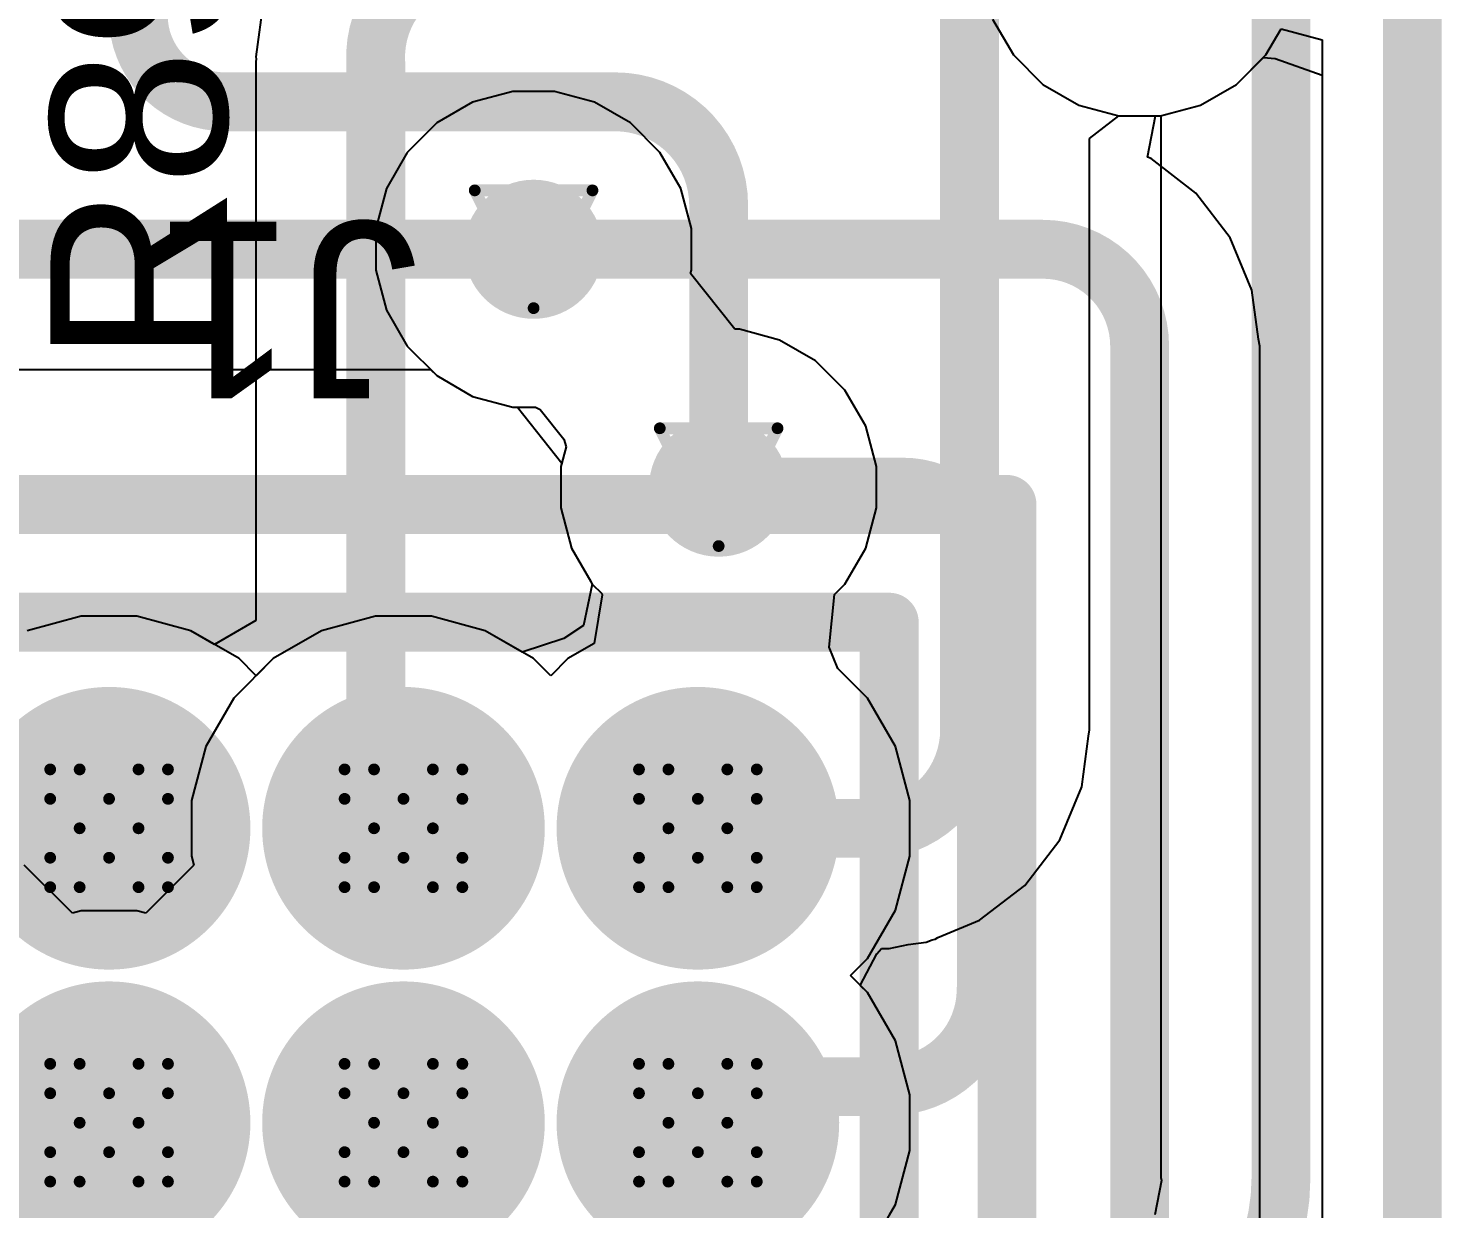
# Model space of a CAD drawing. Header units: inches. Extents: x 0 to 35.2, y -0.7 to 15.9.
# Drawn here: x 2.3082 to 2.5483, y 0.1866 to 0.3871 of the extents above; entities that cross this region are included whole.
import ezdxf

# ---------------------------------------------------------------- set-up
doc = ezdxf.new("R2010")
doc.units = ezdxf.units.IN
doc.header["$MEASUREMENT"] = 0
for name, color, linetype in [('Bottom Layer', 5, 'Continuous'), ('Bottom Solder', 6, 'Continuous'), ('Dimensions', 6, 'Continuous'), ('Drill Drawing', 1, 'Continuous'), ('GND1', 16, 'Continuous'), ('GND2', 76, 'Continuous'), ('Mechanical 6', 56, 'Continuous'), ('Multi-Layer', 9, 'Continuous'), ('Pad Holes', 156, 'Continuous'), ('Top Layer', 1, 'Continuous'), ('Top Overlay', 2, 'Continuous'), ('Top Solder', 216, 'Continuous'), ('Via Holes', 16, 'Continuous')]:
    doc.layers.add(name, color=color, linetype=linetype)
doc.styles.add('Arial', font='', dxfattribs={"height": 0.2})
doc.styles.get('Arial').set_extended_font_data('Arial')

# ---------------------------------------------------------------- blocks, each defined once
blk = doc.blocks.new('SFMC_104_X1_XX_D___570_1')
at = {"layer": 'Bottom Layer'}
h = blk.add_hatch(color=5, dxfattribs=at)
edge = h.paths.add_edge_path()
edge.add_arc((-0.075, 0.025), 0.021, 0, 360)
h = blk.add_hatch(color=5, dxfattribs=at)
edge = h.paths.add_edge_path()
edge.add_arc((-0.025, 0.025), 0.021, 0, 360)
h = blk.add_hatch(color=5, dxfattribs=at)
edge = h.paths.add_edge_path()
edge.add_arc((0.025, 0.025), 0.021, 0, 360)
h = blk.add_hatch(color=5, dxfattribs=at)
edge = h.paths.add_edge_path()
edge.add_arc((-0.075, -0.025), 0.021, 0, 360)
h = blk.add_hatch(color=5, dxfattribs=at)
edge = h.paths.add_edge_path()
edge.add_arc((-0.025, -0.025), 0.021, 0, 360)
h = blk.add_hatch(color=5, dxfattribs=at)
edge = h.paths.add_edge_path()
edge.add_arc((0.025, -0.025), 0.021, 0, 360)
at = {"layer": 'Bottom Solder'}
h = blk.add_hatch(color=6, dxfattribs=at)
edge = h.paths.add_edge_path()
edge.add_arc((-0.075, 0.025), 0.024, 0, 360)
h = blk.add_hatch(color=6, dxfattribs=at)
edge = h.paths.add_edge_path()
edge.add_arc((-0.025, 0.025), 0.024, 0, 360)
h = blk.add_hatch(color=6, dxfattribs=at)
edge = h.paths.add_edge_path()
edge.add_arc((0.025, 0.025), 0.024, 0, 360)
h = blk.add_hatch(color=6, dxfattribs=at)
edge = h.paths.add_edge_path()
edge.add_arc((-0.075, -0.025), 0.024, 0, 360)
h = blk.add_hatch(color=6, dxfattribs=at)
edge = h.paths.add_edge_path()
edge.add_arc((-0.025, -0.025), 0.024, 0, 360)
h = blk.add_hatch(color=6, dxfattribs=at)
edge = h.paths.add_edge_path()
edge.add_arc((0.025, -0.025), 0.024, 0, 360)
at = {"layer": 'GND1'}
h = blk.add_hatch(color=16, dxfattribs=at)
edge = h.paths.add_edge_path()
edge.add_arc((-0.075, 0.025), 0.021, 0, 360)
h = blk.add_hatch(color=16, dxfattribs=at)
edge = h.paths.add_edge_path()
edge.add_arc((-0.025, 0.025), 0.021, 0, 360)
h = blk.add_hatch(color=16, dxfattribs=at)
edge = h.paths.add_edge_path()
edge.add_arc((0.025, 0.025), 0.021, 0, 360)
h = blk.add_hatch(color=16, dxfattribs=at)
edge = h.paths.add_edge_path()
edge.add_arc((-0.075, -0.025), 0.021, 0, 360)
h = blk.add_hatch(color=16, dxfattribs=at)
edge = h.paths.add_edge_path()
edge.add_arc((-0.025, -0.025), 0.021, 0, 360)
h = blk.add_hatch(color=16, dxfattribs=at)
edge = h.paths.add_edge_path()
edge.add_arc((0.025, -0.025), 0.021, 0, 360)
at = {"layer": 'GND2'}
h = blk.add_hatch(color=76, dxfattribs=at)
edge = h.paths.add_edge_path()
edge.add_arc((-0.075, 0.025), 0.021, 0, 360)
h = blk.add_hatch(color=76, dxfattribs=at)
edge = h.paths.add_edge_path()
edge.add_arc((-0.025, 0.025), 0.021, 0, 360)
h = blk.add_hatch(color=76, dxfattribs=at)
edge = h.paths.add_edge_path()
edge.add_arc((0.025, 0.025), 0.021, 0, 360)
h = blk.add_hatch(color=76, dxfattribs=at)
edge = h.paths.add_edge_path()
edge.add_arc((-0.075, -0.025), 0.021, 0, 360)
h = blk.add_hatch(color=76, dxfattribs=at)
edge = h.paths.add_edge_path()
edge.add_arc((-0.025, -0.025), 0.021, 0, 360)
h = blk.add_hatch(color=76, dxfattribs=at)
edge = h.paths.add_edge_path()
edge.add_arc((0.025, -0.025), 0.021, 0, 360)
at = {"layer": 'Multi-Layer'}
h = blk.add_hatch(color=9, dxfattribs=at)
edge = h.paths.add_edge_path()
edge.add_arc((-0.075, 0.025), 0.021, 0, 360)
h = blk.add_hatch(color=9, dxfattribs=at)
edge = h.paths.add_edge_path()
edge.add_arc((-0.025, 0.025), 0.021, 0, 360)
h = blk.add_hatch(color=9, dxfattribs=at)
edge = h.paths.add_edge_path()
edge.add_arc((0.025, 0.025), 0.021, 0, 360)
h = blk.add_hatch(color=9, dxfattribs=at)
edge = h.paths.add_edge_path()
edge.add_arc((-0.075, -0.025), 0.021, 0, 360)
h = blk.add_hatch(color=9, dxfattribs=at)
edge = h.paths.add_edge_path()
edge.add_arc((-0.025, -0.025), 0.021, 0, 360)
h = blk.add_hatch(color=9, dxfattribs=at)
edge = h.paths.add_edge_path()
edge.add_arc((0.025, -0.025), 0.021, 0, 360)
at = {"layer": 'Pad Holes'}
h = blk.add_hatch(color=7, dxfattribs=at)
edge = h.paths.add_edge_path()
edge.add_arc((-0.075, 0.025), 0.014, 0, 360)
h = blk.add_hatch(color=7, dxfattribs=at)
edge = h.paths.add_edge_path()
edge.add_arc((-0.025, 0.025), 0.014, 0, 360)
h = blk.add_hatch(color=7, dxfattribs=at)
edge = h.paths.add_edge_path()
edge.add_arc((0.025, 0.025), 0.014, 0, 360)
h = blk.add_hatch(color=7, dxfattribs=at)
edge = h.paths.add_edge_path()
edge.add_arc((-0.075, -0.025), 0.014, 0, 360)
h = blk.add_hatch(color=7, dxfattribs=at)
edge = h.paths.add_edge_path()
edge.add_arc((-0.025, -0.025), 0.014, 0, 360)
h = blk.add_hatch(color=7, dxfattribs=at)
edge = h.paths.add_edge_path()
edge.add_arc((0.025, -0.025), 0.014, 0, 360)
at = {"layer": 'Top Layer'}
h = blk.add_hatch(color=1, dxfattribs=at)
edge = h.paths.add_edge_path()
edge.add_arc((-0.075, 0.025), 0.021, 0, 360)
h = blk.add_hatch(color=1, dxfattribs=at)
edge = h.paths.add_edge_path()
edge.add_arc((-0.025, 0.025), 0.021, 0, 360)
h = blk.add_hatch(color=1, dxfattribs=at)
edge = h.paths.add_edge_path()
edge.add_arc((0.025, 0.025), 0.021, 0, 360)
h = blk.add_hatch(color=1, dxfattribs=at)
edge = h.paths.add_edge_path()
edge.add_arc((-0.075, -0.025), 0.021, 0, 360)
h = blk.add_hatch(color=1, dxfattribs=at)
edge = h.paths.add_edge_path()
edge.add_arc((-0.025, -0.025), 0.021, 0, 360)
h = blk.add_hatch(color=1, dxfattribs=at)
edge = h.paths.add_edge_path()
edge.add_arc((0.025, -0.025), 0.021, 0, 360)
at = {"layer": 'Top Solder'}
h = blk.add_hatch(color=216, dxfattribs=at)
edge = h.paths.add_edge_path()
edge.add_arc((-0.075, 0.025), 0.024, 0, 360)
h = blk.add_hatch(color=216, dxfattribs=at)
edge = h.paths.add_edge_path()
edge.add_arc((-0.025, 0.025), 0.024, 0, 360)
h = blk.add_hatch(color=216, dxfattribs=at)
edge = h.paths.add_edge_path()
edge.add_arc((0.025, 0.025), 0.024, 0, 360)
h = blk.add_hatch(color=216, dxfattribs=at)
edge = h.paths.add_edge_path()
edge.add_arc((-0.075, -0.025), 0.024, 0, 360)
h = blk.add_hatch(color=216, dxfattribs=at)
edge = h.paths.add_edge_path()
edge.add_arc((-0.025, -0.025), 0.024, 0, 360)
h = blk.add_hatch(color=216, dxfattribs=at)
edge = h.paths.add_edge_path()
edge.add_arc((0.025, -0.025), 0.024, 0, 360)
at = {"layer": 'Dimensions', "const_width": 0.01}
for points in [[(-0.1075, 0.06), (-0.1075, -0.06)], [(0.1075, -0.06), (-0.1075, -0.06)]]:
    blk.add_lwpolyline(points, dxfattribs=at)
at = {"layer": 'Dimensions', "const_width": 0.005}
blk.add_lwpolyline([(-0.11, -0.06, 1), (-0.105, -0.06, 1)], format="xyb", close=True, dxfattribs=at)
blk.add_lwpolyline([(-0.11, -0.06, 1), (-0.105, -0.06, 1)], format="xyb", close=True, dxfattribs=at)
at = {"layer": 'Top Overlay', "const_width": 0.01}
for points in [[(-0.1275, 0.08), (-0.1275, -0.08)], [(0.1275, -0.08), (-0.1275, -0.08)]]:
    blk.add_lwpolyline(points, dxfattribs=at)
at = {"layer": 'Top Overlay', "const_width": 0.005}
blk.add_lwpolyline([(-0.13, -0.08, 1), (-0.125, -0.08, 1)], format="xyb", close=True, dxfattribs=at)
blk.add_lwpolyline([(-0.13, -0.08, 1), (-0.125, -0.08, 1)], format="xyb", close=True, dxfattribs=at)
at = {"layer": 'Dimensions', "style": 'Arial'}
blk.add_text('J1', height=0.03, dxfattribs=at).set_placement((-0.02757, -0.128))

msp = doc.modelspace()

# ---------------------------------------------------------------- hatches: boundary and pattern name
at = {"layer": 'Bottom Layer'}
h = msp.add_hatch(color=5, dxfattribs=at)
edge = h.paths.add_edge_path()
edge.add_arc((2.39407, 0.34955), 0.01181, 0, 360)
h = msp.add_hatch(color=5, dxfattribs=at)
edge = h.paths.add_edge_path()
edge.add_arc((2.4255, 0.30915), 0.01181, 0, 360)
at = {"layer": 'GND1'}
h = msp.add_hatch(color=16, dxfattribs=at)
edge = h.paths.add_edge_path()
edge.add_arc((2.39407, 0.34955), 0.01181, 0, 360)
h = msp.add_hatch(color=16, dxfattribs=at)
edge = h.paths.add_edge_path()
edge.add_arc((2.4255, 0.30915), 0.01181, 0, 360)
at = {"layer": 'GND2'}
h = msp.add_hatch(color=76, dxfattribs=at)
edge = h.paths.add_edge_path()
edge.add_arc((2.39407, 0.34955), 0.01181, 0, 360)
h = msp.add_hatch(color=76, dxfattribs=at)
edge = h.paths.add_edge_path()
edge.add_arc((2.4255, 0.30915), 0.01181, 0, 360)
at = {"layer": 'Top Layer'}
h = msp.add_hatch(color=1, dxfattribs=at)
edge = h.paths.add_edge_path()
edge.add_arc((2.39407, 0.34955), 0.01181, 0, 360)
h = msp.add_hatch(color=1, dxfattribs=at)
edge = h.paths.add_edge_path()
edge.add_arc((2.4255, 0.30915), 0.01181, 0, 360)
at = {"layer": 'Via Holes'}
h = msp.add_hatch(color=7, dxfattribs=at)
edge = h.paths.add_edge_path()
edge.add_arc((2.39407, 0.34955), 0.00591, 0, 360)
h = msp.add_hatch(color=7, dxfattribs=at)
edge = h.paths.add_edge_path()
edge.add_arc((2.4255, 0.30915), 0.00591, 0, 360)

# ---------------------------------------------------------------- linework, layer by layer
at = {"layer": 'Bottom Layer'}
for p, q in [((2.34819, 0.39183), (2.34692, 0.38224)), ((2.51845, 0.38254), (2.52101, 0.38697)), ((2.52101, 0.38697), (2.52801, 0.3851)), ((2.52801, 0.3851), (2.52801, 0.01529)), ((2.34697, 0.38188), (2.34687, 0.38138)), ((2.34692, 0.38224), (2.34697, 0.38188)), ((2.51346, 0.37755), (2.51845, 0.38254)), ((2.34687, 0.38138), (2.34687, 0.2865)), ((2.50735, 0.37402), (2.51346, 0.37755)), ((2.49833, 0.36519), (2.49972, 0.37219)), ((2.49972, 0.37219), (2.50053, 0.37219)), ((2.50053, 0.37219), (2.50735, 0.37402)), ((2.49894, 0.36494), (2.49833, 0.36519)), ((2.50655, 0.3591), (2.49894, 0.36494)), ((2.51239, 0.35148), (2.50655, 0.3591)), ((2.51606, 0.34262), (2.51239, 0.35148)), ((2.51716, 0.33426), (2.51606, 0.34262)), ((2.51739, 0.33311), (2.51716, 0.33426)), ((2.51739, 0.18001), (2.51739, 0.33311)), ((2.31723, 0.28722), (2.30807, 0.28477)), ((2.32671, 0.28722), (2.31723, 0.28722)), ((2.33586, 0.28477), (2.32671, 0.28722)), ((2.34687, 0.2865), (2.33987, 0.28245)), ((2.33987, 0.28245), (2.33586, 0.28477))]:
    msp.add_line(p, q, dxfattribs=at)
at = {"layer": 'Bottom Layer', "const_width": 0.01}
for points in [[(2.36726, 0.38138, -0.429254), (2.384, 0.399)], [(2.48056, 0.34955, -0.414214), (2.497, 0.33311)], [(2.45686, 0.30915, -0.414214), (2.471, 0.29501)], [(2.47093, 0.22384, -0.414214), (2.45454, 0.20745)]]:
    msp.add_lwpolyline(points, format="xyb", dxfattribs=at)
for points in [[(2.36726, 0.25593), (2.36726, 0.38138)], [(2.39407, 0.34955), (2.48056, 0.34955)], [(2.497, 0.18001), (2.497, 0.33311)], [(2.4255, 0.30915), (2.45686, 0.30915)], [(2.471, 0.22385), (2.471, 0.29501)], [(2.36726, 0.25593), (2.37197, 0.25122)], [(2.42197, 0.20122), (2.42809, 0.20734)], [(2.42809, 0.20734), (2.45449, 0.20734)], [(2.37197, 0.17384), (2.37197, 0.20122)]]:
    msp.add_lwpolyline(points, dxfattribs=at)
at = {"layer": 'Bottom Layer', "const_width": 0.005}
for points in [[(2.36476, 0.38138, 1), (2.36976, 0.38138, 1)], [(2.36476, 0.38138, 1), (2.36976, 0.38138, 1)], [(2.39157, 0.34955, 1), (2.39657, 0.34955, 1)], [(2.47806, 0.34955, 1), (2.48306, 0.34955, 1)], [(2.47806, 0.34955, 1), (2.48306, 0.34955, 1)], [(2.4945, 0.33311, 1), (2.4995, 0.33311, 1)], [(2.4945, 0.33311, 1), (2.4995, 0.33311, 1)], [(2.423, 0.30915, 1), (2.428, 0.30915, 1)], [(2.45436, 0.30915, 1), (2.45936, 0.30915, 1)], [(2.45436, 0.30915, 1), (2.45936, 0.30915, 1)], [(2.4685, 0.29501, 1), (2.4735, 0.29501, 1)], [(2.4685, 0.29501, 1), (2.4735, 0.29501, 1)], [(2.36476, 0.25593, 1), (2.36976, 0.25593, 1)], [(2.36476, 0.25593, 1), (2.36976, 0.25593, 1)], [(2.36947, 0.25122, 1), (2.37447, 0.25122, 1)], [(2.46843, 0.22384, 1), (2.47343, 0.22384, 1)], [(2.4685, 0.22385, 1), (2.4735, 0.22385, 1)], [(2.42559, 0.20734, 1), (2.43059, 0.20734, 1)], [(2.42559, 0.20734, 1), (2.43059, 0.20734, 1)], [(2.45199, 0.20734, 1), (2.45699, 0.20734, 1)], [(2.45204, 0.20745, 1), (2.45704, 0.20745, 1)], [(2.36947, 0.20122, 1), (2.37447, 0.20122, 1)], [(2.41947, 0.20122, 1), (2.42447, 0.20122, 1)]]:
    msp.add_lwpolyline(points, format="xyb", close=True, dxfattribs=at)
at = {"layer": 'Drill Drawing', "const_width": 0.002}
for points in [[(2.38407, 0.35955), (2.40407, 0.35955)], [(2.38407, 0.35955), (2.39407, 0.33955)], [(2.39407, 0.33955), (2.40407, 0.35955)], [(2.4155, 0.31915), (2.4355, 0.31915)], [(2.4155, 0.31915), (2.4255, 0.29915)], [(2.4255, 0.29915), (2.4355, 0.31915)], [(2.31197, 0.25622), (2.31197, 0.26122)], [(2.31197, 0.26122), (2.31697, 0.26122)], [(2.31697, 0.26122), (2.32197, 0.25622)], [(2.32197, 0.25622), (2.32697, 0.26122)], [(2.32697, 0.26122), (2.33197, 0.26122)], [(2.33197, 0.25622), (2.33197, 0.26122)], [(2.36197, 0.25622), (2.36197, 0.26122)], [(2.36197, 0.26122), (2.36697, 0.26122)], [(2.36697, 0.26122), (2.37197, 0.25622)], [(2.37197, 0.25622), (2.37697, 0.26122)], [(2.37697, 0.26122), (2.38197, 0.26122)], [(2.38197, 0.25622), (2.38197, 0.26122)], [(2.41197, 0.25622), (2.41197, 0.26122)], [(2.41197, 0.26122), (2.41697, 0.26122)], [(2.41697, 0.26122), (2.42197, 0.25622)], [(2.42197, 0.25622), (2.42697, 0.26122)], [(2.42697, 0.26122), (2.43197, 0.26122)], [(2.43197, 0.25622), (2.43197, 0.26122)], [(2.31197, 0.25622), (2.31697, 0.25122)], [(2.32697, 0.25122), (2.33197, 0.25622)], [(2.36197, 0.25622), (2.36697, 0.25122)], [(2.37697, 0.25122), (2.38197, 0.25622)], [(2.41197, 0.25622), (2.41697, 0.25122)], [(2.42697, 0.25122), (2.43197, 0.25622)], [(2.31197, 0.24622), (2.31697, 0.25122)], [(2.32697, 0.25122), (2.33197, 0.24622)], [(2.36197, 0.24622), (2.36697, 0.25122)], [(2.37697, 0.25122), (2.38197, 0.24622)], [(2.41197, 0.24622), (2.41697, 0.25122)], [(2.42697, 0.25122), (2.43197, 0.24622)], [(2.31197, 0.24122), (2.31197, 0.24622)], [(2.31697, 0.24122), (2.32197, 0.24622)], [(2.32197, 0.24622), (2.32697, 0.24122)], [(2.33197, 0.24122), (2.33197, 0.24622)], [(2.36197, 0.24122), (2.36197, 0.24622)], [(2.36697, 0.24122), (2.37197, 0.24622)], [(2.37197, 0.24622), (2.37697, 0.24122)], [(2.38197, 0.24122), (2.38197, 0.24622)], [(2.41197, 0.24122), (2.41197, 0.24622)], [(2.41697, 0.24122), (2.42197, 0.24622)], [(2.42197, 0.24622), (2.42697, 0.24122)], [(2.43197, 0.24122), (2.43197, 0.24622)], [(2.31197, 0.24122), (2.31697, 0.24122)], [(2.32697, 0.24122), (2.33197, 0.24122)], [(2.36197, 0.24122), (2.36697, 0.24122)], [(2.37697, 0.24122), (2.38197, 0.24122)], [(2.41197, 0.24122), (2.41697, 0.24122)], [(2.42697, 0.24122), (2.43197, 0.24122)], [(2.31197, 0.20622), (2.31197, 0.21122)], [(2.31197, 0.21122), (2.31697, 0.21122)], [(2.31697, 0.21122), (2.32197, 0.20622)], [(2.32197, 0.20622), (2.32697, 0.21122)], [(2.32697, 0.21122), (2.33197, 0.21122)], [(2.33197, 0.20622), (2.33197, 0.21122)], [(2.36197, 0.20622), (2.36197, 0.21122)], [(2.36197, 0.21122), (2.36697, 0.21122)], [(2.36697, 0.21122), (2.37197, 0.20622)], [(2.37197, 0.20622), (2.37697, 0.21122)], [(2.37697, 0.21122), (2.38197, 0.21122)], [(2.38197, 0.20622), (2.38197, 0.21122)], [(2.41197, 0.20622), (2.41197, 0.21122)], [(2.41197, 0.21122), (2.41697, 0.21122)], [(2.41697, 0.21122), (2.42197, 0.20622)], [(2.42197, 0.20622), (2.42697, 0.21122)], [(2.42697, 0.21122), (2.43197, 0.21122)], [(2.43197, 0.20622), (2.43197, 0.21122)], [(2.31197, 0.20622), (2.31697, 0.20122)], [(2.32697, 0.20122), (2.33197, 0.20622)], [(2.36197, 0.20622), (2.36697, 0.20122)], [(2.37697, 0.20122), (2.38197, 0.20622)], [(2.41197, 0.20622), (2.41697, 0.20122)], [(2.42697, 0.20122), (2.43197, 0.20622)], [(2.31197, 0.19622), (2.31697, 0.20122)], [(2.32697, 0.20122), (2.33197, 0.19622)], [(2.36197, 0.19622), (2.36697, 0.20122)], [(2.37697, 0.20122), (2.38197, 0.19622)], [(2.41197, 0.19622), (2.41697, 0.20122)], [(2.42697, 0.20122), (2.43197, 0.19622)], [(2.31197, 0.19122), (2.31197, 0.19622)], [(2.31697, 0.19122), (2.32197, 0.19622)], [(2.32197, 0.19622), (2.32697, 0.19122)], [(2.33197, 0.19122), (2.33197, 0.19622)], [(2.36197, 0.19122), (2.36197, 0.19622)], [(2.36697, 0.19122), (2.37197, 0.19622)], [(2.37197, 0.19622), (2.37697, 0.19122)], [(2.38197, 0.19122), (2.38197, 0.19622)], [(2.41197, 0.19122), (2.41197, 0.19622)], [(2.41697, 0.19122), (2.42197, 0.19622)], [(2.42197, 0.19622), (2.42697, 0.19122)], [(2.43197, 0.19122), (2.43197, 0.19622)], [(2.31197, 0.19122), (2.31697, 0.19122)], [(2.32697, 0.19122), (2.33197, 0.19122)], [(2.36197, 0.19122), (2.36697, 0.19122)], [(2.37697, 0.19122), (2.38197, 0.19122)], [(2.41197, 0.19122), (2.41697, 0.19122)], [(2.42697, 0.19122), (2.43197, 0.19122)]]:
    msp.add_lwpolyline(points, dxfattribs=at)
at = {"layer": 'Drill Drawing', "const_width": 0.001}
for points in [[(2.38357, 0.35955, 1), (2.38457, 0.35955, 1)], [(2.38357, 0.35955, 1), (2.38457, 0.35955, 1)], [(2.40357, 0.35955, 1), (2.40457, 0.35955, 1)], [(2.40357, 0.35955, 1), (2.40457, 0.35955, 1)], [(2.39357, 0.33955, 1), (2.39457, 0.33955, 1)], [(2.39357, 0.33955, 1), (2.39457, 0.33955, 1)], [(2.415, 0.31915, 1), (2.416, 0.31915, 1)], [(2.415, 0.31915, 1), (2.416, 0.31915, 1)], [(2.435, 0.31915, 1), (2.436, 0.31915, 1)], [(2.435, 0.31915, 1), (2.436, 0.31915, 1)], [(2.425, 0.29915, 1), (2.426, 0.29915, 1)], [(2.425, 0.29915, 1), (2.426, 0.29915, 1)], [(2.31147, 0.26122, 1), (2.31247, 0.26122, 1)], [(2.31147, 0.26122, 1), (2.31247, 0.26122, 1)], [(2.31647, 0.26122, 1), (2.31747, 0.26122, 1)], [(2.31647, 0.26122, 1), (2.31747, 0.26122, 1)], [(2.32647, 0.26122, 1), (2.32747, 0.26122, 1)], [(2.32647, 0.26122, 1), (2.32747, 0.26122, 1)], [(2.33147, 0.26122, 1), (2.33247, 0.26122, 1)], [(2.33147, 0.26122, 1), (2.33247, 0.26122, 1)], [(2.36147, 0.26122, 1), (2.36247, 0.26122, 1)], [(2.36147, 0.26122, 1), (2.36247, 0.26122, 1)], [(2.36647, 0.26122, 1), (2.36747, 0.26122, 1)], [(2.36647, 0.26122, 1), (2.36747, 0.26122, 1)], [(2.37647, 0.26122, 1), (2.37747, 0.26122, 1)], [(2.37647, 0.26122, 1), (2.37747, 0.26122, 1)], [(2.38147, 0.26122, 1), (2.38247, 0.26122, 1)], [(2.38147, 0.26122, 1), (2.38247, 0.26122, 1)], [(2.41147, 0.26122, 1), (2.41247, 0.26122, 1)], [(2.41147, 0.26122, 1), (2.41247, 0.26122, 1)], [(2.41647, 0.26122, 1), (2.41747, 0.26122, 1)], [(2.41647, 0.26122, 1), (2.41747, 0.26122, 1)], [(2.42647, 0.26122, 1), (2.42747, 0.26122, 1)], [(2.42647, 0.26122, 1), (2.42747, 0.26122, 1)], [(2.43147, 0.26122, 1), (2.43247, 0.26122, 1)], [(2.43147, 0.26122, 1), (2.43247, 0.26122, 1)], [(2.31147, 0.25622, 1), (2.31247, 0.25622, 1)], [(2.31147, 0.25622, 1), (2.31247, 0.25622, 1)], [(2.32147, 0.25622, 1), (2.32247, 0.25622, 1)], [(2.32147, 0.25622, 1), (2.32247, 0.25622, 1)], [(2.33147, 0.25622, 1), (2.33247, 0.25622, 1)], [(2.33147, 0.25622, 1), (2.33247, 0.25622, 1)], [(2.36147, 0.25622, 1), (2.36247, 0.25622, 1)], [(2.36147, 0.25622, 1), (2.36247, 0.25622, 1)], [(2.37147, 0.25622, 1), (2.37247, 0.25622, 1)], [(2.37147, 0.25622, 1), (2.37247, 0.25622, 1)], [(2.38147, 0.25622, 1), (2.38247, 0.25622, 1)], [(2.38147, 0.25622, 1), (2.38247, 0.25622, 1)], [(2.41147, 0.25622, 1), (2.41247, 0.25622, 1)], [(2.41147, 0.25622, 1), (2.41247, 0.25622, 1)], [(2.42147, 0.25622, 1), (2.42247, 0.25622, 1)], [(2.42147, 0.25622, 1), (2.42247, 0.25622, 1)], [(2.43147, 0.25622, 1), (2.43247, 0.25622, 1)], [(2.43147, 0.25622, 1), (2.43247, 0.25622, 1)], [(2.31647, 0.25122, 1), (2.31747, 0.25122, 1)], [(2.31647, 0.25122, 1), (2.31747, 0.25122, 1)], [(2.32647, 0.25122, 1), (2.32747, 0.25122, 1)], [(2.32647, 0.25122, 1), (2.32747, 0.25122, 1)], [(2.36647, 0.25122, 1), (2.36747, 0.25122, 1)], [(2.36647, 0.25122, 1), (2.36747, 0.25122, 1)], [(2.37647, 0.25122, 1), (2.37747, 0.25122, 1)], [(2.37647, 0.25122, 1), (2.37747, 0.25122, 1)], [(2.41647, 0.25122, 1), (2.41747, 0.25122, 1)], [(2.41647, 0.25122, 1), (2.41747, 0.25122, 1)], [(2.42647, 0.25122, 1), (2.42747, 0.25122, 1)], [(2.42647, 0.25122, 1), (2.42747, 0.25122, 1)], [(2.31147, 0.24622, 1), (2.31247, 0.24622, 1)], [(2.31147, 0.24622, 1), (2.31247, 0.24622, 1)], [(2.32147, 0.24622, 1), (2.32247, 0.24622, 1)], [(2.32147, 0.24622, 1), (2.32247, 0.24622, 1)], [(2.33147, 0.24622, 1), (2.33247, 0.24622, 1)], [(2.33147, 0.24622, 1), (2.33247, 0.24622, 1)], [(2.36147, 0.24622, 1), (2.36247, 0.24622, 1)], [(2.36147, 0.24622, 1), (2.36247, 0.24622, 1)], [(2.37147, 0.24622, 1), (2.37247, 0.24622, 1)], [(2.37147, 0.24622, 1), (2.37247, 0.24622, 1)], [(2.38147, 0.24622, 1), (2.38247, 0.24622, 1)], [(2.38147, 0.24622, 1), (2.38247, 0.24622, 1)], [(2.41147, 0.24622, 1), (2.41247, 0.24622, 1)], [(2.41147, 0.24622, 1), (2.41247, 0.24622, 1)], [(2.42147, 0.24622, 1), (2.42247, 0.24622, 1)], [(2.42147, 0.24622, 1), (2.42247, 0.24622, 1)], [(2.43147, 0.24622, 1), (2.43247, 0.24622, 1)], [(2.43147, 0.24622, 1), (2.43247, 0.24622, 1)], [(2.31147, 0.24122, 1), (2.31247, 0.24122, 1)], [(2.31147, 0.24122, 1), (2.31247, 0.24122, 1)], [(2.31647, 0.24122, 1), (2.31747, 0.24122, 1)], [(2.31647, 0.24122, 1), (2.31747, 0.24122, 1)], [(2.32647, 0.24122, 1), (2.32747, 0.24122, 1)], [(2.32647, 0.24122, 1), (2.32747, 0.24122, 1)], [(2.33147, 0.24122, 1), (2.33247, 0.24122, 1)], [(2.33147, 0.24122, 1), (2.33247, 0.24122, 1)], [(2.36147, 0.24122, 1), (2.36247, 0.24122, 1)], [(2.36147, 0.24122, 1), (2.36247, 0.24122, 1)], [(2.36647, 0.24122, 1), (2.36747, 0.24122, 1)], [(2.36647, 0.24122, 1), (2.36747, 0.24122, 1)], [(2.37647, 0.24122, 1), (2.37747, 0.24122, 1)], [(2.37647, 0.24122, 1), (2.37747, 0.24122, 1)], [(2.38147, 0.24122, 1), (2.38247, 0.24122, 1)], [(2.38147, 0.24122, 1), (2.38247, 0.24122, 1)], [(2.41147, 0.24122, 1), (2.41247, 0.24122, 1)], [(2.41147, 0.24122, 1), (2.41247, 0.24122, 1)], [(2.41647, 0.24122, 1), (2.41747, 0.24122, 1)], [(2.41647, 0.24122, 1), (2.41747, 0.24122, 1)], [(2.42647, 0.24122, 1), (2.42747, 0.24122, 1)], [(2.42647, 0.24122, 1), (2.42747, 0.24122, 1)], [(2.43147, 0.24122, 1), (2.43247, 0.24122, 1)], [(2.43147, 0.24122, 1), (2.43247, 0.24122, 1)], [(2.31147, 0.21122, 1), (2.31247, 0.21122, 1)], [(2.31147, 0.21122, 1), (2.31247, 0.21122, 1)], [(2.31647, 0.21122, 1), (2.31747, 0.21122, 1)], [(2.31647, 0.21122, 1), (2.31747, 0.21122, 1)], [(2.32647, 0.21122, 1), (2.32747, 0.21122, 1)], [(2.32647, 0.21122, 1), (2.32747, 0.21122, 1)], [(2.33147, 0.21122, 1), (2.33247, 0.21122, 1)], [(2.33147, 0.21122, 1), (2.33247, 0.21122, 1)], [(2.36147, 0.21122, 1), (2.36247, 0.21122, 1)], [(2.36147, 0.21122, 1), (2.36247, 0.21122, 1)], [(2.36647, 0.21122, 1), (2.36747, 0.21122, 1)], [(2.36647, 0.21122, 1), (2.36747, 0.21122, 1)], [(2.37647, 0.21122, 1), (2.37747, 0.21122, 1)], [(2.37647, 0.21122, 1), (2.37747, 0.21122, 1)], [(2.38147, 0.21122, 1), (2.38247, 0.21122, 1)], [(2.38147, 0.21122, 1), (2.38247, 0.21122, 1)], [(2.41147, 0.21122, 1), (2.41247, 0.21122, 1)], [(2.41147, 0.21122, 1), (2.41247, 0.21122, 1)], [(2.41647, 0.21122, 1), (2.41747, 0.21122, 1)], [(2.41647, 0.21122, 1), (2.41747, 0.21122, 1)], [(2.42647, 0.21122, 1), (2.42747, 0.21122, 1)], [(2.42647, 0.21122, 1), (2.42747, 0.21122, 1)], [(2.43147, 0.21122, 1), (2.43247, 0.21122, 1)], [(2.43147, 0.21122, 1), (2.43247, 0.21122, 1)], [(2.31147, 0.20622, 1), (2.31247, 0.20622, 1)], [(2.31147, 0.20622, 1), (2.31247, 0.20622, 1)], [(2.32147, 0.20622, 1), (2.32247, 0.20622, 1)], [(2.32147, 0.20622, 1), (2.32247, 0.20622, 1)], [(2.33147, 0.20622, 1), (2.33247, 0.20622, 1)], [(2.33147, 0.20622, 1), (2.33247, 0.20622, 1)], [(2.36147, 0.20622, 1), (2.36247, 0.20622, 1)], [(2.36147, 0.20622, 1), (2.36247, 0.20622, 1)], [(2.37147, 0.20622, 1), (2.37247, 0.20622, 1)], [(2.37147, 0.20622, 1), (2.37247, 0.20622, 1)], [(2.38147, 0.20622, 1), (2.38247, 0.20622, 1)], [(2.38147, 0.20622, 1), (2.38247, 0.20622, 1)], [(2.41147, 0.20622, 1), (2.41247, 0.20622, 1)], [(2.41147, 0.20622, 1), (2.41247, 0.20622, 1)], [(2.42147, 0.20622, 1), (2.42247, 0.20622, 1)], [(2.42147, 0.20622, 1), (2.42247, 0.20622, 1)], [(2.43147, 0.20622, 1), (2.43247, 0.20622, 1)], [(2.43147, 0.20622, 1), (2.43247, 0.20622, 1)], [(2.31647, 0.20122, 1), (2.31747, 0.20122, 1)], [(2.31647, 0.20122, 1), (2.31747, 0.20122, 1)], [(2.32647, 0.20122, 1), (2.32747, 0.20122, 1)], [(2.32647, 0.20122, 1), (2.32747, 0.20122, 1)], [(2.36647, 0.20122, 1), (2.36747, 0.20122, 1)], [(2.36647, 0.20122, 1), (2.36747, 0.20122, 1)], [(2.37647, 0.20122, 1), (2.37747, 0.20122, 1)], [(2.37647, 0.20122, 1), (2.37747, 0.20122, 1)], [(2.41647, 0.20122, 1), (2.41747, 0.20122, 1)], [(2.41647, 0.20122, 1), (2.41747, 0.20122, 1)], [(2.42647, 0.20122, 1), (2.42747, 0.20122, 1)], [(2.42647, 0.20122, 1), (2.42747, 0.20122, 1)], [(2.31147, 0.19622, 1), (2.31247, 0.19622, 1)], [(2.31147, 0.19622, 1), (2.31247, 0.19622, 1)], [(2.32147, 0.19622, 1), (2.32247, 0.19622, 1)], [(2.32147, 0.19622, 1), (2.32247, 0.19622, 1)], [(2.33147, 0.19622, 1), (2.33247, 0.19622, 1)], [(2.33147, 0.19622, 1), (2.33247, 0.19622, 1)], [(2.36147, 0.19622, 1), (2.36247, 0.19622, 1)], [(2.36147, 0.19622, 1), (2.36247, 0.19622, 1)], [(2.37147, 0.19622, 1), (2.37247, 0.19622, 1)], [(2.37147, 0.19622, 1), (2.37247, 0.19622, 1)], [(2.38147, 0.19622, 1), (2.38247, 0.19622, 1)], [(2.38147, 0.19622, 1), (2.38247, 0.19622, 1)], [(2.41147, 0.19622, 1), (2.41247, 0.19622, 1)], [(2.41147, 0.19622, 1), (2.41247, 0.19622, 1)], [(2.42147, 0.19622, 1), (2.42247, 0.19622, 1)], [(2.42147, 0.19622, 1), (2.42247, 0.19622, 1)], [(2.43147, 0.19622, 1), (2.43247, 0.19622, 1)], [(2.43147, 0.19622, 1), (2.43247, 0.19622, 1)], [(2.31147, 0.19122, 1), (2.31247, 0.19122, 1)], [(2.31147, 0.19122, 1), (2.31247, 0.19122, 1)], [(2.31647, 0.19122, 1), (2.31747, 0.19122, 1)], [(2.31647, 0.19122, 1), (2.31747, 0.19122, 1)], [(2.32647, 0.19122, 1), (2.32747, 0.19122, 1)], [(2.32647, 0.19122, 1), (2.32747, 0.19122, 1)], [(2.33147, 0.19122, 1), (2.33247, 0.19122, 1)], [(2.33147, 0.19122, 1), (2.33247, 0.19122, 1)], [(2.36147, 0.19122, 1), (2.36247, 0.19122, 1)], [(2.36147, 0.19122, 1), (2.36247, 0.19122, 1)], [(2.36647, 0.19122, 1), (2.36747, 0.19122, 1)], [(2.36647, 0.19122, 1), (2.36747, 0.19122, 1)], [(2.37647, 0.19122, 1), (2.37747, 0.19122, 1)], [(2.37647, 0.19122, 1), (2.37747, 0.19122, 1)], [(2.38147, 0.19122, 1), (2.38247, 0.19122, 1)], [(2.38147, 0.19122, 1), (2.38247, 0.19122, 1)], [(2.41147, 0.19122, 1), (2.41247, 0.19122, 1)], [(2.41147, 0.19122, 1), (2.41247, 0.19122, 1)], [(2.41647, 0.19122, 1), (2.41747, 0.19122, 1)], [(2.41647, 0.19122, 1), (2.41747, 0.19122, 1)], [(2.42647, 0.19122, 1), (2.42747, 0.19122, 1)], [(2.42647, 0.19122, 1), (2.42747, 0.19122, 1)], [(2.43147, 0.19122, 1), (2.43247, 0.19122, 1)], [(2.43147, 0.19122, 1), (2.43247, 0.19122, 1)]]:
    msp.add_lwpolyline(points, format="xyb", close=True, dxfattribs=at)
at = {"layer": 'GND1'}
for p, q in [((2.47202, 0.38865), (2.47555, 0.38254)), ((2.47555, 0.38254), (2.48054, 0.37755)), ((2.51346, 0.37755), (2.51801, 0.3821)), ((2.51801, 0.3821), (2.52003, 0.38197)), ((2.52003, 0.38197), (2.52801, 0.3791)), ((2.48054, 0.37755), (2.48665, 0.37402)), ((2.50735, 0.37402), (2.51346, 0.37755)), ((2.52801, 0.3791), (2.52801, 0.01529)), ((2.38372, 0.37453), (2.37761, 0.371)), ((2.39054, 0.37636), (2.38372, 0.37453)), ((2.3976, 0.37636), (2.39054, 0.37636)), ((2.40442, 0.37453), (2.3976, 0.37636)), ((2.41054, 0.371), (2.40442, 0.37453)), ((2.48665, 0.37402), (2.49347, 0.37219)), ((2.49347, 0.37219), (2.50053, 0.37219)), ((2.50053, 0.37219), (2.50735, 0.37402)), ((2.37761, 0.371), (2.37262, 0.36601)), ((2.41553, 0.36601), (2.41054, 0.371)), ((2.37262, 0.36601), (2.36909, 0.35989)), ((2.41906, 0.35989), (2.41553, 0.36601)), ((2.36909, 0.35989), (2.36726, 0.35308)), ((2.42088, 0.35308), (2.41906, 0.35989)), ((2.36726, 0.35308), (2.36726, 0.34602)), ((2.42088, 0.34602), (2.42088, 0.35308)), ((2.36726, 0.34602), (2.36909, 0.3392)), ((2.42073, 0.34545), (2.42088, 0.34602)), ((2.42822, 0.33596), (2.42073, 0.34545)), ((2.36909, 0.3392), (2.37262, 0.33308)), ((2.42903, 0.33596), (2.42822, 0.33596)), ((2.43585, 0.33413), (2.42903, 0.33596)), ((2.44196, 0.3306), (2.43585, 0.33413)), ((2.37262, 0.33308), (2.37761, 0.32809)), ((2.44695, 0.32561), (2.44196, 0.3306)), ((2.37761, 0.32809), (2.38372, 0.32456)), ((2.38372, 0.32456), (2.39054, 0.32273)), ((2.45048, 0.3195), (2.44695, 0.32561)), ((2.39054, 0.32273), (2.39135, 0.32273)), ((2.39135, 0.32273), (2.39884, 0.31325)), ((2.45231, 0.31268), (2.45048, 0.3195)), ((2.39884, 0.31325), (2.39869, 0.31268)), ((2.39869, 0.31268), (2.39869, 0.30562)), ((2.45231, 0.30562), (2.45231, 0.31268)), ((2.39869, 0.30562), (2.40051, 0.2988)), ((2.45048, 0.2988), (2.45231, 0.30562)), ((2.40051, 0.2988), (2.40379, 0.29313)), ((2.44695, 0.29269), (2.45048, 0.2988)), ((2.40379, 0.29313), (2.40404, 0.29265)), ((2.40404, 0.29265), (2.40256, 0.28568)), ((2.44428, 0.282), (2.44519, 0.29093)), ((2.44519, 0.29093), (2.44695, 0.29269)), ((2.36723, 0.28722), (2.35807, 0.28477)), ((2.37671, 0.28722), (2.36723, 0.28722)), ((2.38586, 0.28477), (2.37671, 0.28722)), ((2.40256, 0.28568), (2.39923, 0.28346)), ((2.35807, 0.28477), (2.34986, 0.28003)), ((2.39215, 0.28114), (2.38586, 0.28477)), ((2.39923, 0.28346), (2.39215, 0.28114)), ((2.44576, 0.27834), (2.44428, 0.282)), ((2.34986, 0.28003), (2.34316, 0.27332)), ((2.45078, 0.27332), (2.44576, 0.27834)), ((2.34316, 0.27332), (2.33842, 0.26512)), ((2.45552, 0.26512), (2.45078, 0.27332)), ((2.33842, 0.26512), (2.33597, 0.25596)), ((2.45797, 0.25596), (2.45552, 0.26512)), ((2.33597, 0.25596), (2.33597, 0.24648)), ((2.45797, 0.24648), (2.45797, 0.25596)), ((2.31573, 0.23682), (2.30757, 0.24498)), ((2.33637, 0.24498), (2.3282, 0.23682)), ((2.33597, 0.24648), (2.33637, 0.24498)), ((2.45552, 0.23732), (2.45797, 0.24648)), ((2.31723, 0.23722), (2.31573, 0.23682)), ((2.32671, 0.23722), (2.31723, 0.23722)), ((2.3282, 0.23682), (2.32671, 0.23722)), ((2.45078, 0.22912), (2.45552, 0.23732)), ((2.44788, 0.22622), (2.45078, 0.22912)), ((2.45078, 0.22332), (2.44788, 0.22622)), ((2.45552, 0.21512), (2.45078, 0.22332)), ((2.45797, 0.20596), (2.45552, 0.21512)), ((2.45797, 0.19648), (2.45797, 0.20596)), ((2.45552, 0.18732), (2.45797, 0.19648)), ((2.45078, 0.17912), (2.45552, 0.18732))]:
    msp.add_line(p, q, dxfattribs=at)
at = {"layer": 'GND2'}
for p, q in [((2.47202, 0.38865), (2.47555, 0.38254)), ((2.47555, 0.38254), (2.48054, 0.37755)), ((2.48054, 0.37755), (2.48665, 0.37402)), ((2.38372, 0.37453), (2.37761, 0.371)), ((2.39054, 0.37636), (2.38372, 0.37453)), ((2.3976, 0.37636), (2.39054, 0.37636)), ((2.40442, 0.37453), (2.3976, 0.37636)), ((2.41054, 0.371), (2.40442, 0.37453)), ((2.48665, 0.37402), (2.49347, 0.37219)), ((2.49347, 0.37219), (2.50053, 0.37219)), ((2.50053, 0.37219), (2.50062, 0.37212)), ((2.50062, 0.37212), (2.50062, 0.19194)), ((2.37761, 0.371), (2.37262, 0.36601)), ((2.41553, 0.36601), (2.41054, 0.371)), ((2.37262, 0.36601), (2.36909, 0.35989)), ((2.41906, 0.35989), (2.41553, 0.36601)), ((2.36909, 0.35989), (2.36726, 0.35308)), ((2.42088, 0.35308), (2.41906, 0.35989)), ((2.36726, 0.35308), (2.36726, 0.34602)), ((2.42088, 0.34602), (2.42088, 0.35308)), ((2.36726, 0.34602), (2.36909, 0.3392)), ((2.42073, 0.34545), (2.42088, 0.34602)), ((2.42822, 0.33596), (2.42073, 0.34545)), ((2.36909, 0.3392), (2.37262, 0.33308)), ((2.42903, 0.33596), (2.42822, 0.33596)), ((2.43585, 0.33413), (2.42903, 0.33596)), ((2.44196, 0.3306), (2.43585, 0.33413)), ((2.37262, 0.33308), (2.37761, 0.32809)), ((2.44695, 0.32561), (2.44196, 0.3306)), ((2.37761, 0.32809), (2.38372, 0.32456)), ((2.38372, 0.32456), (2.39054, 0.32273)), ((2.45048, 0.3195), (2.44695, 0.32561)), ((2.39054, 0.32273), (2.39135, 0.32273)), ((2.39135, 0.32273), (2.39884, 0.31325)), ((2.45231, 0.31268), (2.45048, 0.3195)), ((2.39884, 0.31325), (2.39869, 0.31268)), ((2.39869, 0.31268), (2.39869, 0.30562)), ((2.45231, 0.30562), (2.45231, 0.31268)), ((2.39869, 0.30562), (2.40051, 0.2988)), ((2.45048, 0.2988), (2.45231, 0.30562)), ((2.40051, 0.2988), (2.40379, 0.29313)), ((2.44695, 0.29269), (2.45048, 0.2988)), ((2.40379, 0.29313), (2.40404, 0.29265)), ((2.40404, 0.29265), (2.40256, 0.28568)), ((2.44428, 0.282), (2.44519, 0.29093)), ((2.44519, 0.29093), (2.44695, 0.29269)), ((2.31723, 0.28722), (2.30807, 0.28477)), ((2.32671, 0.28722), (2.31723, 0.28722)), ((2.33586, 0.28477), (2.32671, 0.28722)), ((2.36723, 0.28722), (2.35807, 0.28477)), ((2.37671, 0.28722), (2.36723, 0.28722)), ((2.38586, 0.28477), (2.37671, 0.28722)), ((2.40256, 0.28568), (2.39923, 0.28346)), ((2.34407, 0.28003), (2.33586, 0.28477)), ((2.35807, 0.28477), (2.34986, 0.28003)), ((2.39215, 0.28114), (2.38586, 0.28477)), ((2.39923, 0.28346), (2.39215, 0.28114)), ((2.44576, 0.27834), (2.44428, 0.282)), ((2.34697, 0.27713), (2.34407, 0.28003)), ((2.34986, 0.28003), (2.34697, 0.27713)), ((2.45078, 0.27332), (2.44576, 0.27834)), ((2.45552, 0.26512), (2.45078, 0.27332)), ((2.45797, 0.25596), (2.45552, 0.26512)), ((2.45797, 0.24648), (2.45797, 0.25596)), ((2.45552, 0.23732), (2.45797, 0.24648)), ((2.45078, 0.22912), (2.45552, 0.23732)), ((2.44788, 0.22622), (2.45078, 0.22912)), ((2.45078, 0.22332), (2.44788, 0.22622)), ((2.45552, 0.21512), (2.45078, 0.22332)), ((2.45797, 0.20596), (2.45552, 0.21512)), ((2.45797, 0.19648), (2.45797, 0.20596)), ((2.45552, 0.18732), (2.45797, 0.19648)), ((2.50073, 0.19141), (2.49957, 0.18559)), ((2.50062, 0.19194), (2.50073, 0.19141)), ((2.4545, 0.18556), (2.45552, 0.18732))]:
    msp.add_line(p, q, dxfattribs=at)
at = {"layer": 'GND2', "const_width": 0.01}
msp.add_lwpolyline([(2.52101, 0.19194), (2.52101, 0.43215)], dxfattribs=at)
msp.add_lwpolyline([(2.52101, 0.19194, -0.414214), (2.48425, 0.15517)], format="xyb", dxfattribs=at)
at = {"layer": 'GND2', "const_width": 0.005}
msp.add_lwpolyline([(2.51851, 0.19194, 1), (2.52351, 0.19194, 1)], format="xyb", close=True, dxfattribs=at)
msp.add_lwpolyline([(2.51851, 0.19194, 1), (2.52351, 0.19194, 1)], format="xyb", close=True, dxfattribs=at)
at = {"layer": 'Mechanical 6', "const_width": 0.01}
msp.add_lwpolyline([(2.54331, 0), (2.54331, 3.2874)], dxfattribs=at)
at = {"layer": 'Top Layer'}
for p, q in [((2.51845, 0.38254), (2.52101, 0.38697)), ((2.52101, 0.38697), (2.52801, 0.3851)), ((2.52801, 0.3851), (2.52801, 0.01529)), ((2.51346, 0.37755), (2.51845, 0.38254)), ((2.50735, 0.37402), (2.51346, 0.37755)), ((2.48851, 0.36838), (2.49347, 0.37219)), ((2.49347, 0.37219), (2.50053, 0.37219)), ((2.50053, 0.37219), (2.50735, 0.37402)), ((2.48851, 0.26793), (2.48851, 0.36838)), ((2.17271, 0.32915), (2.37655, 0.32915)), ((2.37655, 0.32915), (2.37761, 0.32809)), ((2.37761, 0.32809), (2.38372, 0.32456)), ((2.38372, 0.32456), (2.39054, 0.32273)), ((2.39054, 0.32273), (2.39442, 0.32273)), ((2.39442, 0.32273), (2.39516, 0.32234)), ((2.39516, 0.32234), (2.39921, 0.31729)), ((2.39921, 0.31729), (2.39958, 0.31602)), ((2.39958, 0.31602), (2.39869, 0.31268)), ((2.39869, 0.31268), (2.39869, 0.30562)), ((2.39869, 0.30562), (2.40051, 0.2988)), ((2.40051, 0.2988), (2.40404, 0.29269)), ((2.40404, 0.29269), (2.40566, 0.29107)), ((2.40573, 0.29089), (2.40437, 0.28263)), ((2.40566, 0.29107), (2.40573, 0.29089)), ((2.31723, 0.28722), (2.30807, 0.28477)), ((2.32671, 0.28722), (2.31723, 0.28722)), ((2.33586, 0.28477), (2.32671, 0.28722)), ((2.36723, 0.28722), (2.35807, 0.28477)), ((2.37671, 0.28722), (2.36723, 0.28722)), ((2.38586, 0.28477), (2.37671, 0.28722)), ((2.34407, 0.28003), (2.33586, 0.28477)), ((2.35807, 0.28477), (2.34986, 0.28003)), ((2.39407, 0.28003), (2.38586, 0.28477)), ((2.40437, 0.28263), (2.39986, 0.28003)), ((2.34697, 0.27713), (2.34407, 0.28003)), ((2.34986, 0.28003), (2.34697, 0.27713)), ((2.39697, 0.27713), (2.39407, 0.28003)), ((2.39986, 0.28003), (2.39697, 0.27713)), ((2.48717, 0.25827), (2.4883, 0.26685)), ((2.4883, 0.26685), (2.48851, 0.26793)), ((2.48344, 0.24926), (2.48717, 0.25827)), ((2.47751, 0.24153), (2.48344, 0.24926)), ((2.46978, 0.2356), (2.47751, 0.24153)), ((2.46272, 0.23268), (2.46978, 0.2356)), ((2.45236, 0.22993), (2.45317, 0.23083)), ((2.45317, 0.23083), (2.45447, 0.23083)), ((2.45447, 0.23083), (2.45768, 0.23147)), ((2.45768, 0.23147), (2.46077, 0.23187)), ((2.46077, 0.23187), (2.46174, 0.23227)), ((2.46174, 0.23227), (2.46227, 0.23238)), ((2.46227, 0.23238), (2.46272, 0.23268)), ((2.44955, 0.22455), (2.45236, 0.22993)), ((2.45078, 0.22332), (2.44955, 0.22455)), ((2.45552, 0.21512), (2.45078, 0.22332)), ((2.45797, 0.20596), (2.45552, 0.21512)), ((2.45797, 0.19648), (2.45797, 0.20596)), ((2.45552, 0.18732), (2.45797, 0.19648)), ((2.45078, 0.17912), (2.45552, 0.18732))]:
    msp.add_line(p, q, dxfattribs=at)
at = {"layer": 'Top Layer', "const_width": 0.01}
for points in [[(2.46812, 0.26793), (2.46812, 0.63891)], [(2.32692, 0.38929), (2.32692, 0.4405)], [(2.34161, 0.37459), (2.40793, 0.37459)], [(2.4255, 0.30915), (2.4255, 0.35702)], [(2.17271, 0.34955), (2.39407, 0.34955)], [(2.42197, 0.25122), (2.45111, 0.25122)], [(2.45111, 0.25122), (2.45447, 0.25122)]]:
    msp.add_lwpolyline(points, dxfattribs=at)
at = {"layer": 'Top Layer', "const_width": 0.005}
for points in [[(2.32442, 0.38929, 1), (2.32942, 0.38929, 1)], [(2.32442, 0.38929, 1), (2.32942, 0.38929, 1)], [(2.33911, 0.37459, 1), (2.34411, 0.37459, 1)], [(2.33911, 0.37459, 1), (2.34411, 0.37459, 1)], [(2.40543, 0.37459, 1), (2.41043, 0.37459, 1)], [(2.40543, 0.37459, 1), (2.41043, 0.37459, 1)], [(2.423, 0.35702, 1), (2.428, 0.35702, 1)], [(2.423, 0.35702, 1), (2.428, 0.35702, 1)], [(2.39157, 0.34955, 1), (2.39657, 0.34955, 1)], [(2.423, 0.30915, 1), (2.428, 0.30915, 1)], [(2.46562, 0.26793, 1), (2.47062, 0.26793, 1)], [(2.46562, 0.26793, 1), (2.47062, 0.26793, 1)], [(2.41947, 0.25122, 1), (2.42447, 0.25122, 1)], [(2.44861, 0.25122, 1), (2.45361, 0.25122, 1)], [(2.44861, 0.25122, 1), (2.45361, 0.25122, 1)], [(2.44861, 0.25092, 1), (2.45361, 0.25092, 1)], [(2.45197, 0.25122, 1), (2.45697, 0.25122, 1)]]:
    msp.add_lwpolyline(points, format="xyb", close=True, dxfattribs=at)
at = {"layer": 'Top Layer', "const_width": 0.01}
for points in [[(2.34161, 0.37459, -0.414214), (2.32692, 0.38929)], [(2.40793, 0.37459, -0.414214), (2.4255, 0.35702)], [(2.46812, 0.26793, -0.414214), (2.45111, 0.25092)]]:
    msp.add_lwpolyline(points, format="xyb", dxfattribs=at)

# ---------------------------------------------------------------- block references
at = {"rotation": 180}
msp.add_blockref('SFMC_104_X1_XX_D___570_1', (2.34697, 0.22622), dxfattribs=at)

# ---------------------------------------------------------------- texts
at = {"layer": 'Top Overlay', "style": 'Arial'}
msp.add_text('R89', height=0.03, rotation=90, dxfattribs=at).set_placement((2.342, 0.33001))

doc.saveas('drawing.dxf')
